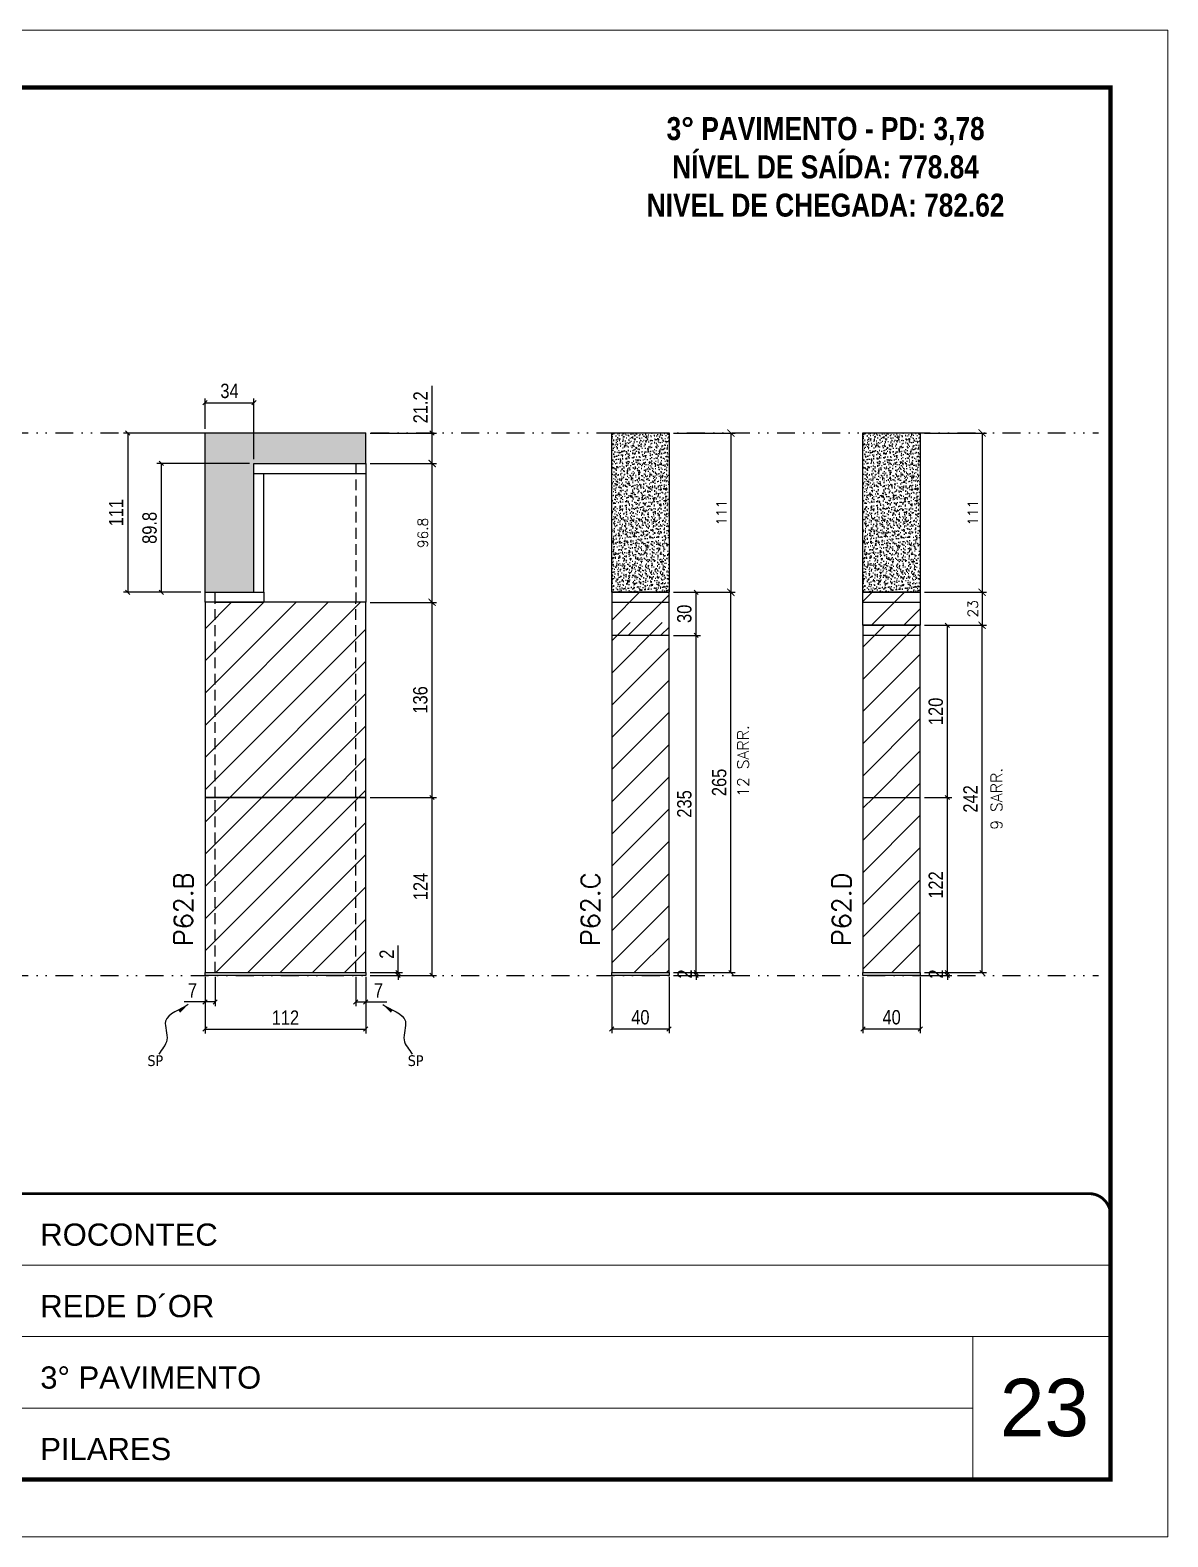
# Model space of a CAD drawing. Extents: x 2949 to 9203, y -16089 to 12527.
# Drawn here: x 6824 to 7618, y 5734 to 6784 of the extents above; entities that cross this region are included whole.
import ezdxf

# ---------------------------------------------------------------- set-up
doc = ezdxf.new("R2010")
doc.units = 0
for name, pattern in [('CONTINUO', [0]), ('DASHED', [0.75, 0.5, -0.25]), ('DIVIDE2', [0.625, 0.25, -0.125, 0, -0.125, 0, -0.125]), ('HIDDEN', [0.375, 0.25, -0.125])]:
    doc.linetypes.add(name, pattern=pattern)
for name, color, linetype, lineweight in [('CARIMBO', 255, 'Continuous', 9), ('Folhas', 255, 'Continuous', 9), ('Hachura', 251, 'Continuous', 9), ('SARRAFO DE PRESSAO', 251, 'DASHED', 9), ('Texto Seção', 7, 'Continuous', 15)]:
    doc.layers.add(name, color=color, linetype=linetype, lineweight=lineweight)
for name, color, linetype in [('COTA', 241, 'Continuous'), ('NOMENCLATURA', 7, 'Continuous'), ('Nível', 160, 'Continuous'), ('Painéis', 200, 'Continuous'), ('SARR_2.2x7', 40, 'Continuous'), ('Sarrafo de Pressão', 42, 'HIDDEN'), ('texto', 7, 'Continuous')]:
    doc.layers.add(name, color=color, linetype=linetype)
doc.styles.add('ARIAL', font='arial.ttf')
doc.styles.add('COTA TECNICA', font='techl___.ttf', dxfattribs={"height": 10})
doc.styles.add('COTA TECNICA-50', font='techl___.ttf', dxfattribs={"height": 10})
doc.styles.add('REGUA-120', font='ROMANS.shx', dxfattribs={"height": 15})
doc.styles.add('ROMANC', font='techb___.ttf', dxfattribs={"height": 2.5})
doc.styles.add('ROMANS', font='romans.shx')
doc.styles.get("Standard").update_dxf_attribs({"font": 'arial.ttf'})
doc.dimstyles.new('COTA PAINEL-50', dxfattribs={"dimtxt": 10, "dimasz": 3, "dimexe": 3, "dimexo": 3, "dimgap": 3, "dimtad": 1, "dimdec": 1, "dimzin": 12, "dimdsep": 46, "dimtxsty": 'COTA TECNICA-50', "dimblk1": 'OBLIQUE', "dimblk2": 'OBLIQUE', "dimsah": 1, "dimcen": 0.9, "dimclrd": 4, "dimclre": 4, "dimclrt": 240, "dimadec": 1, "dimazin": 3, "dimtfac": 1, "dimtdec": 1, "dimtmove": 0, "dimatfit": 3, "dimfxl": 1, "dimtolj": 1, "dimtzin": 12, "dimarcsym": 0})
doc.dimstyles.new('Cota Paínel', dxfattribs={"dimtxt": 7, "dimasz": 5, "dimexe": 3, "dimexo": 3, "dimgap": 3, "dimtad": 1, "dimdec": 1, "dimzin": 12, "dimdsep": 46, "dimtxsty": 'ROMANS', "dimblk": 'ARCHTICK', "dimcen": 0, "dimclrd": 4, "dimclre": 4, "dimclrt": 1, "dimadec": 1, "dimazin": 3, "dimtfac": 1, "dimtdec": 1, "dimtmove": 0, "dimatfit": 3, "dimldrblk": 'OBLIQUE', "dimfxl": 1, "dimtolj": 1, "dimtzin": 12, "dimarcsym": 0})
doc.dimstyles.new('PAINEL', dxfattribs={"dimtxt": 10, "dimasz": 3, "dimexe": 3, "dimexo": 3, "dimgap": 3, "dimtad": 1, "dimdec": 1, "dimzin": 12, "dimdsep": 46, "dimtxsty": 'COTA TECNICA', "dimblk1": 'OBLIQUE', "dimblk2": 'OBLIQUE', "dimsah": 1, "dimcen": 0.9, "dimclrd": 4, "dimclre": 4, "dimclrt": 240, "dimadec": 1, "dimazin": 3, "dimtfac": 1, "dimtdec": 1, "dimtmove": 0, "dimatfit": 3, "dimfxl": 1, "dimtolj": 1, "dimtzin": 12, "dimarcsym": 0})
doc.dimstyles.get("Standard").update_dxf_attribs({"dimtxt": 0.18, "dimasz": 0.18, "dimexe": 0.18, "dimexo": 0.0625, "dimgap": 0.09, "dimtad": 0, "dimtih": 1, "dimtoh": 1, "dimdec": 4, "dimzin": 0, "dimdsep": 46, "dimtxsty": 'Standard', "dimcen": 0.09, "dimadec": 0, "dimazin": 0, "dimtfac": 1, "dimtdec": 4, "dimtofl": 0, "dimtmove": 0, "dimatfit": 3, "dimfxl": 1, "dimtolj": 1, "dimtzin": 0, "dimarcsym": 0})
pattern_1 = [(45, (-126080.4, -22713.47), (-11.2253202, 11.2253202), [])]

# ---------------------------------------------------------------- blocks, each defined once
blk = doc.blocks.new('9999999999')
at = {"color": 30, "linetype": 'CONTINUO'}
for p, q in [((98564.6, 34379.6), (99584, 34379.6)), ((98564.6, 34329.8), (99488, 34329.8)), ((99584, 34329.8), (99488, 34329.8)), ((99488, 34329.8), (99488, 34230.2)), ((98564.6, 34280), (99488, 34280))]:
    blk.add_line(p, q, dxfattribs=at)
at = {"color": 30, "linetype": 'CONTINUO', "const_width": 2}
blk.add_lwpolyline([(99584, 34230.2), (99584, 34414.4, 0.414214), (99569, 34429.4), (98229, 34429.4, 0.414214), (98214, 34414.4), (98214, 34245.2, 0.414214), (98229, 34230.2), (99584, 34230.2)], format="xyb", dxfattribs=at)
at = {"layer": 'Folhas'}
blk.add_lwpolyline([(98139, 34190.2), (99624, 34190.2), (99624, 35240.2), (98139, 35240.2)], close=True, dxfattribs=at)
at = {"layer": 'Folhas', "color": 30, "const_width": 3}
blk.add_lwpolyline([(98214, 34230.2), (99584, 34230.2), (99584, 35200.2), (98214, 35200.2)], close=True, dxfattribs=at)
at = {"color": 7, "linetype": 'Continuous', "ltscale": 5, "style": 'ARIAL'}
for s, height, p in [('ROCONTEC', 15.48, (98837.7, 34393.1)), ('REDE D´OR', 15.48, (98837.7, 34343.3)), ('3° PAVIMENTO', 15.483, (98837.7, 34293.5)), ('PILARES', 15.48, (98837.7, 34243.7))]:
    blk.add_text(s, height=height, dxfattribs=at).set_placement(p)
blk = doc.blocks.new('_Oblique')
at = {"color": 0, "linetype": 'ByBlock', "lineweight": -2}
blk.add_line((-0.5, -0.5), (0.5, 0.5), dxfattribs=at)
blk = doc.blocks.new('*D724')
at = {"layer": 'COTA', "color": 4, "lineweight": -2, "transparency": 16777216}
for p, q in [((7229.7, 6124.1), (7229.7, 6084.8)), ((7269.7, 6124.1), (7269.7, 6084.8)), ((7229.7, 6087.8), (7269.7, 6087.8))]:
    blk.add_line(p, q, dxfattribs=at)
at = {"layer": 'Defpoints', "color": 0, "transparency": 16777216}
for p in [(7229.7, 6127.1), (7269.7, 6127.1), (7269.7, 6087.8)]:
    blk.add_point(p, dxfattribs=at)
at = {"layer": 'COTA', "color": 4, "lineweight": -2, "transparency": 16777216, "xscale": 3, "yscale": 3, "zscale": 3, "rotation": 180}
blk.add_blockref('_Oblique', (7229.7, 6087.8), dxfattribs=at)
at = {"layer": 'COTA', "color": 4, "lineweight": -2, "transparency": 16777216, "xscale": 3, "yscale": 3, "zscale": 3}
blk.add_blockref('_Oblique', (7269.7, 6087.8), dxfattribs=at)
at = {"layer": 'COTA', "color": 240, "transparency": 16777216, "insert": (7249.7, 6095.9), "char_height": 10, "attachment_point": 5, "style": 'COTA TECNICA'}
blk.add_mtext('\\A1;40', dxfattribs=at)
blk = doc.blocks.new('*D701')
at = {"layer": 'COTA', "color": 4, "lineweight": -2, "transparency": 16777216}
for p, q in [((7272.7, 6127.1), (7291.6, 6127.1)), ((7272.7, 6125.1), (7291.6, 6125.1)), ((7288.6, 6127.1), (7288.6, 6130.1)), ((7288.6, 6125.1), (7288.6, 6127.1)), ((7288.6, 6125.1), (7288.6, 6122.1))]:
    blk.add_line(p, q, dxfattribs=at)
at = {"layer": 'Defpoints', "color": 0, "transparency": 16777216}
for p in [(7269.7, 6127.1), (7269.7, 6125.1), (7288.6, 6127.1)]:
    blk.add_point(p, dxfattribs=at)
at = {"layer": 'COTA', "color": 4, "lineweight": -2, "transparency": 16777216, "xscale": 3, "yscale": 3, "zscale": 3}
for p, rotation in [((7288.6, 6127.1), 270), ((7288.6, 6125.1), 90)]:
    blk.add_blockref('_Oblique', p, dxfattribs=dict(at, rotation=rotation))
at = {"layer": 'COTA', "color": 240, "transparency": 16777216, "insert": (7280.6, 6126.1), "char_height": 10, "attachment_point": 5, "rotation": 90, "style": 'COTA TECNICA-50'}
blk.add_mtext('\\A1;2', dxfattribs=at)
blk = doc.blocks.new('*D731')
at = {"layer": 'COTA', "color": 4, "linetype": 'ByBlock', "lineweight": -2, "transparency": 16777216}
for p, q in [((7272.7, 6392.1), (7315.8, 6392.1)), ((7312.8, 6127.1), (7312.8, 6392.1)), ((7272.7, 6127.1), (7315.8, 6127.1))]:
    blk.add_line(p, q, dxfattribs=at)
at = {"layer": 'Defpoints', "color": 0, "linetype": 'ByBlock', "transparency": 16777216}
for p in [(7269.7, 6392.1), (7312.8, 6392.1), (7269.7, 6127.1)]:
    blk.add_point(p, dxfattribs=at)
at = {"layer": 'COTA', "color": 4, "linetype": 'ByBlock', "lineweight": -2, "transparency": 16777216, "xscale": 3, "yscale": 3, "zscale": 3}
for p, rotation in [((7312.8, 6392.1), 90), ((7312.8, 6127.1), 270)]:
    blk.add_blockref('_Oblique', p, dxfattribs=dict(at, rotation=rotation))
at = {"layer": 'COTA', "color": 240, "linetype": 'ByBlock', "transparency": 16777216, "insert": (7304.7, 6259.6), "char_height": 10, "attachment_point": 5, "rotation": 90, "style": 'COTA TECNICA'}
blk.add_mtext('\\A1;265', dxfattribs=at)
blk = doc.blocks.new('*D708')
at = {"layer": 'COTA', "color": 4, "lineweight": -2, "transparency": 16777216}
for p, q in [((7404.9, 6124.1), (7404.9, 6084.8)), ((7444.9, 6124.1), (7444.9, 6084.8)), ((7404.9, 6087.8), (7444.9, 6087.8))]:
    blk.add_line(p, q, dxfattribs=at)
at = {"layer": 'Defpoints', "color": 0, "transparency": 16777216}
for p in [(7404.9, 6127.1), (7444.9, 6127.1), (7444.9, 6087.8)]:
    blk.add_point(p, dxfattribs=at)
at = {"layer": 'COTA', "color": 4, "lineweight": -2, "transparency": 16777216, "xscale": 3, "yscale": 3, "zscale": 3, "rotation": 180}
blk.add_blockref('_Oblique', (7404.9, 6087.8), dxfattribs=at)
at = {"layer": 'COTA', "color": 4, "lineweight": -2, "transparency": 16777216, "xscale": 3, "yscale": 3, "zscale": 3}
blk.add_blockref('_Oblique', (7444.9, 6087.8), dxfattribs=at)
at = {"layer": 'COTA', "color": 240, "transparency": 16777216, "insert": (7424.9, 6095.9), "char_height": 10, "attachment_point": 5, "style": 'COTA TECNICA'}
blk.add_mtext('\\A1;40', dxfattribs=at)
blk = doc.blocks.new('*D709')
at = {"layer": 'COTA', "color": 4, "lineweight": -2, "transparency": 16777216}
for p, q in [((7447.9, 6127.1), (7466.8, 6127.1)), ((7447.9, 6125.1), (7466.8, 6125.1)), ((7463.8, 6127.1), (7463.8, 6130.1)), ((7463.8, 6125.1), (7463.8, 6127.1)), ((7463.8, 6125.1), (7463.8, 6122.1))]:
    blk.add_line(p, q, dxfattribs=at)
at = {"layer": 'Defpoints', "color": 0, "transparency": 16777216}
for p in [(7444.9, 6127.1), (7444.9, 6125.1), (7463.8, 6127.1)]:
    blk.add_point(p, dxfattribs=at)
at = {"layer": 'COTA', "color": 4, "lineweight": -2, "transparency": 16777216, "xscale": 3, "yscale": 3, "zscale": 3}
for p, rotation in [((7463.8, 6127.1), 270), ((7463.8, 6125.1), 90)]:
    blk.add_blockref('_Oblique', p, dxfattribs=dict(at, rotation=rotation))
at = {"layer": 'COTA', "color": 240, "transparency": 16777216, "insert": (7455.8, 6126.1), "char_height": 10, "attachment_point": 5, "rotation": 90, "style": 'COTA TECNICA-50'}
blk.add_mtext('\\A1;2', dxfattribs=at)
blk = doc.blocks.new('*D733')
at = {"layer": 'COTA', "color": 4, "linetype": 'ByBlock', "lineweight": -2, "transparency": 16777216}
for p, q in [((7447.9, 6369.1), (7491, 6369.1)), ((7488, 6127.1), (7488, 6369.1)), ((7447.9, 6127.1), (7491, 6127.1))]:
    blk.add_line(p, q, dxfattribs=at)
at = {"layer": 'Defpoints', "color": 0, "linetype": 'ByBlock', "transparency": 16777216}
for p in [(7444.9, 6369.1), (7488, 6369.1), (7444.9, 6127.1)]:
    blk.add_point(p, dxfattribs=at)
at = {"layer": 'COTA', "color": 4, "linetype": 'ByBlock', "lineweight": -2, "transparency": 16777216, "xscale": 3, "yscale": 3, "zscale": 3}
for p, rotation in [((7488, 6369.1), 90), ((7488, 6127.1), 270)]:
    blk.add_blockref('_Oblique', p, dxfattribs=dict(at, rotation=rotation))
at = {"layer": 'COTA', "color": 240, "linetype": 'ByBlock', "transparency": 16777216, "insert": (7479.9, 6248.1), "char_height": 10, "attachment_point": 5, "rotation": 90, "style": 'COTA TECNICA'}
blk.add_mtext('\\A1;242', dxfattribs=at)
blk = doc.blocks.new('*D710')
at = {"layer": 'COTA', "color": 4, "lineweight": -2, "transparency": 16777216}
for p, q in [((6946.2, 6124.1), (6946.2, 6084.7)), ((7058.2, 6124.1), (7058.2, 6084.7)), ((6946.2, 6087.7), (7058.2, 6087.7))]:
    blk.add_line(p, q, dxfattribs=at)
at = {"layer": 'Defpoints', "color": 0, "transparency": 16777216}
for p in [(6946.2, 6127.1), (7058.2, 6127.1), (7058.2, 6087.7)]:
    blk.add_point(p, dxfattribs=at)
at = {"layer": 'COTA', "color": 4, "lineweight": -2, "transparency": 16777216, "xscale": 3, "yscale": 3, "zscale": 3, "rotation": 180}
blk.add_blockref('_Oblique', (6946.2, 6087.7), dxfattribs=at)
at = {"layer": 'COTA', "color": 4, "lineweight": -2, "transparency": 16777216, "xscale": 3, "yscale": 3, "zscale": 3}
blk.add_blockref('_Oblique', (7058.2, 6087.7), dxfattribs=at)
at = {"layer": 'COTA', "color": 240, "transparency": 16777216, "insert": (7002.2, 6095.7), "char_height": 10, "attachment_point": 5, "style": 'COTA TECNICA'}
blk.add_mtext('\\A1;112', dxfattribs=at)
blk = doc.blocks.new('*D711')
at = {"layer": 'COTA', "color": 4, "lineweight": -2, "transparency": 16777216}
for p, q in [((6946.2, 6122.1), (6946.2, 6103.6)), ((6953.2, 6124.1), (6953.2, 6103.6)), ((6946.2, 6106.6), (6931.5, 6106.6)), ((6953.2, 6106.6), (6946.2, 6106.6))]:
    blk.add_line(p, q, dxfattribs=at)
at = {"layer": 'Defpoints', "color": 0, "transparency": 16777216}
for p in [(6946.2, 6125.1), (6953.2, 6127.1), (6946.2, 6106.6)]:
    blk.add_point(p, dxfattribs=at)
at = {"layer": 'COTA', "color": 4, "lineweight": -2, "transparency": 16777216, "xscale": 3, "yscale": 3, "zscale": 3, "rotation": 180}
blk.add_blockref('_Oblique', (6946.2, 6106.6), dxfattribs=at)
at = {"layer": 'COTA', "color": 4, "lineweight": -2, "transparency": 16777216, "xscale": 3, "yscale": 3, "zscale": 3}
blk.add_blockref('_Oblique', (6953.2, 6106.6), dxfattribs=at)
at = {"layer": 'COTA', "color": 240, "transparency": 16777216, "insert": (6937.4, 6114.7), "char_height": 10, "attachment_point": 5, "style": 'COTA TECNICA-50'}
blk.add_mtext('\\A1;7', dxfattribs=at)
blk = doc.blocks.new('*D712')
at = {"layer": 'COTA', "color": 4, "lineweight": -2, "transparency": 16777216}
for p, q in [((7051.2, 6124.1), (7051.2, 6103.6)), ((7058.2, 6122.1), (7058.2, 6103.6)), ((7051.2, 6106.6), (7058.2, 6106.6)), ((7058.2, 6106.6), (7073, 6106.6))]:
    blk.add_line(p, q, dxfattribs=at)
at = {"layer": 'Defpoints', "color": 0, "transparency": 16777216}
for p in [(7051.2, 6127.1), (7058.2, 6125.1), (7058.2, 6106.6)]:
    blk.add_point(p, dxfattribs=at)
at = {"layer": 'COTA', "color": 4, "lineweight": -2, "transparency": 16777216, "xscale": 3, "yscale": 3, "zscale": 3, "rotation": 180}
blk.add_blockref('_Oblique', (7051.2, 6106.6), dxfattribs=at)
at = {"layer": 'COTA', "color": 4, "lineweight": -2, "transparency": 16777216, "xscale": 3, "yscale": 3, "zscale": 3}
blk.add_blockref('_Oblique', (7058.2, 6106.6), dxfattribs=at)
at = {"layer": 'COTA', "color": 240, "transparency": 16777216, "insert": (7067.1, 6114.7), "char_height": 10, "attachment_point": 5, "style": 'COTA TECNICA-50'}
blk.add_mtext('\\A1;7', dxfattribs=at)
blk = doc.blocks.new('*D713')
at = {"layer": 'COTA', "color": 4, "lineweight": -2, "transparency": 16777216}
for p, q in [((7061.2, 6249.1), (7107.5, 6249.1)), ((7104.5, 6125.1), (7104.5, 6249.1)), ((7061.2, 6125.1), (7107.5, 6125.1))]:
    blk.add_line(p, q, dxfattribs=at)
at = {"layer": 'Defpoints', "color": 0, "transparency": 16777216}
for p in [(7058.2, 6249.1), (7104.5, 6249.1), (7058.2, 6125.1)]:
    blk.add_point(p, dxfattribs=at)
at = {"layer": 'COTA', "color": 4, "lineweight": -2, "transparency": 16777216, "xscale": 3, "yscale": 3, "zscale": 3}
for p, rotation in [((7104.5, 6249.1), 90), ((7104.5, 6125.1), 270)]:
    blk.add_blockref('_Oblique', p, dxfattribs=dict(at, rotation=rotation))
at = {"layer": 'COTA', "color": 240, "transparency": 16777216, "insert": (7096.4, 6187.1), "char_height": 10, "attachment_point": 5, "rotation": 90, "style": 'COTA TECNICA-50'}
blk.add_mtext('\\A1;124', dxfattribs=at)
blk = doc.blocks.new('*D714')
at = {"layer": 'COTA', "color": 4, "lineweight": -2, "transparency": 16777216}
for p, q in [((7080.8, 6127.1), (7080.8, 6145.9)), ((7061.2, 6127.1), (7083.8, 6127.1)), ((7061.2, 6125.1), (7083.8, 6125.1)), ((7080.8, 6125.1), (7080.8, 6127.1)), ((7080.8, 6125.1), (7080.8, 6122.1))]:
    blk.add_line(p, q, dxfattribs=at)
at = {"layer": 'Defpoints', "color": 0, "transparency": 16777216}
for p in [(7058.2, 6127.1), (7058.2, 6125.1), (7080.8, 6125.1)]:
    blk.add_point(p, dxfattribs=at)
at = {"layer": 'COTA', "color": 4, "lineweight": -2, "transparency": 16777216, "xscale": 3, "yscale": 3, "zscale": 3}
for p, rotation in [((7080.8, 6127.1), 270), ((7080.8, 6125.1), 90)]:
    blk.add_blockref('_Oblique', p, dxfattribs=dict(at, rotation=rotation))
at = {"layer": 'COTA', "color": 240, "transparency": 16777216, "insert": (7072.8, 6139.9), "char_height": 10, "attachment_point": 5, "rotation": 90, "style": 'COTA TECNICA-50'}
blk.add_mtext('\\A1;2', dxfattribs=at)
blk = doc.blocks.new('*D734')
at = {"layer": 'COTA', "color": 4, "linetype": 'ByBlock', "lineweight": -2, "transparency": 16777216}
for p, q in [((7061.2, 6385.1), (7107.5, 6385.1)), ((7104.5, 6249.1), (7104.5, 6385.1)), ((7061.2, 6249.1), (7107.5, 6249.1))]:
    blk.add_line(p, q, dxfattribs=at)
at = {"layer": 'Defpoints', "color": 0, "linetype": 'ByBlock', "transparency": 16777216}
for p in [(7058.2, 6385.1), (7104.5, 6385.1), (7058.2, 6249.1)]:
    blk.add_point(p, dxfattribs=at)
at = {"layer": 'COTA', "color": 4, "linetype": 'ByBlock', "lineweight": -2, "transparency": 16777216, "xscale": 3, "yscale": 3, "zscale": 3}
for p, rotation in [((7104.5, 6385.1), 90), ((7104.5, 6249.1), 270)]:
    blk.add_blockref('_Oblique', p, dxfattribs=dict(at, rotation=rotation))
at = {"layer": 'COTA', "color": 240, "linetype": 'ByBlock', "transparency": 16777216, "insert": (7096.3, 6317.1), "char_height": 10, "attachment_point": 5, "rotation": 90, "style": 'COTA TECNICA'}
blk.add_mtext('\\A1;136', dxfattribs=at)
blk = doc.blocks.new('*D726')
at = {"layer": 'COTA', "color": 4, "linetype": 'ByBlock', "lineweight": -2, "transparency": 16777216}
for p, q in [((7272.7, 6362.1), (7291.6, 6362.1)), ((7288.6, 6127.1), (7288.6, 6362.1)), ((7272.7, 6127.1), (7291.6, 6127.1))]:
    blk.add_line(p, q, dxfattribs=at)
at = {"layer": 'Defpoints', "color": 0, "linetype": 'ByBlock', "transparency": 16777216}
for p in [(7269.7, 6362.1), (7288.6, 6362.1), (7269.7, 6127.1)]:
    blk.add_point(p, dxfattribs=at)
at = {"layer": 'COTA', "color": 4, "linetype": 'ByBlock', "lineweight": -2, "transparency": 16777216, "xscale": 3, "yscale": 3, "zscale": 3}
for p, rotation in [((7288.6, 6362.1), 90), ((7288.6, 6127.1), 270)]:
    blk.add_blockref('_Oblique', p, dxfattribs=dict(at, rotation=rotation))
at = {"layer": 'COTA', "color": 240, "linetype": 'ByBlock', "transparency": 16777216, "insert": (7280.4, 6244.6), "char_height": 10, "attachment_point": 5, "rotation": 90, "style": 'COTA TECNICA'}
blk.add_mtext('\\A1;235', dxfattribs=at)
blk = doc.blocks.new('*D727')
at = {"layer": 'COTA', "color": 4, "linetype": 'ByBlock', "lineweight": -2, "transparency": 16777216}
for p, q in [((7272.7, 6392.1), (7291.6, 6392.1)), ((7288.6, 6362.1), (7288.6, 6392.1)), ((7272.7, 6362.1), (7291.6, 6362.1))]:
    blk.add_line(p, q, dxfattribs=at)
at = {"layer": 'Defpoints', "color": 0, "linetype": 'ByBlock', "transparency": 16777216}
for p in [(7269.7, 6392.1), (7288.6, 6392.1), (7269.7, 6362.1)]:
    blk.add_point(p, dxfattribs=at)
at = {"layer": 'COTA', "color": 4, "linetype": 'ByBlock', "lineweight": -2, "transparency": 16777216, "xscale": 3, "yscale": 3, "zscale": 3}
for p, rotation in [((7288.6, 6392.1), 90), ((7288.6, 6362.1), 270)]:
    blk.add_blockref('_Oblique', p, dxfattribs=dict(at, rotation=rotation))
at = {"layer": 'COTA', "color": 240, "linetype": 'ByBlock', "transparency": 16777216, "insert": (7280.4, 6377.1), "char_height": 10, "attachment_point": 5, "rotation": 90, "style": 'COTA TECNICA'}
blk.add_mtext('\\A1;30', dxfattribs=at)
blk = doc.blocks.new('*D728')
at = {"layer": 'COTA', "color": 4, "linetype": 'ByBlock', "lineweight": -2, "transparency": 16777216}
for p, q in [((7447.9, 6249.1), (7466.8, 6249.1)), ((7463.8, 6127.1), (7463.8, 6249.1)), ((7447.9, 6127.1), (7466.8, 6127.1))]:
    blk.add_line(p, q, dxfattribs=at)
at = {"layer": 'Defpoints', "color": 0, "linetype": 'ByBlock', "transparency": 16777216}
for p in [(7444.9, 6249.1), (7463.8, 6249.1), (7444.9, 6127.1)]:
    blk.add_point(p, dxfattribs=at)
at = {"layer": 'COTA', "color": 4, "linetype": 'ByBlock', "lineweight": -2, "transparency": 16777216, "xscale": 3, "yscale": 3, "zscale": 3}
for p, rotation in [((7463.8, 6249.1), 90), ((7463.8, 6127.1), 270)]:
    blk.add_blockref('_Oblique', p, dxfattribs=dict(at, rotation=rotation))
at = {"layer": 'COTA', "color": 240, "linetype": 'ByBlock', "transparency": 16777216, "insert": (7455.7, 6188.1), "char_height": 10, "attachment_point": 5, "rotation": 90, "style": 'COTA TECNICA'}
blk.add_mtext('\\A1;122', dxfattribs=at)
blk = doc.blocks.new('*D729')
at = {"layer": 'COTA', "color": 4, "linetype": 'ByBlock', "lineweight": -2, "transparency": 16777216}
for p, q in [((7447.9, 6369.1), (7466.8, 6369.1)), ((7463.8, 6249.1), (7463.8, 6369.1)), ((7447.9, 6249.1), (7466.8, 6249.1))]:
    blk.add_line(p, q, dxfattribs=at)
at = {"layer": 'Defpoints', "color": 0, "linetype": 'ByBlock', "transparency": 16777216}
for p in [(7444.9, 6369.1), (7463.8, 6369.1), (7444.9, 6249.1)]:
    blk.add_point(p, dxfattribs=at)
at = {"layer": 'COTA', "color": 4, "linetype": 'ByBlock', "lineweight": -2, "transparency": 16777216, "xscale": 3, "yscale": 3, "zscale": 3}
for p, rotation in [((7463.8, 6369.1), 90), ((7463.8, 6249.1), 270)]:
    blk.add_blockref('_Oblique', p, dxfattribs=dict(at, rotation=rotation))
at = {"layer": 'COTA', "color": 240, "linetype": 'ByBlock', "transparency": 16777216, "insert": (7455.7, 6309.1), "char_height": 10, "attachment_point": 5, "rotation": 90, "style": 'COTA TECNICA'}
blk.add_mtext('\\A1;120', dxfattribs=at)
blk = doc.blocks.new('_ArchTick')
at = {"color": 0, "linetype": 'ByBlock', "const_width": 0.15}
blk.add_lwpolyline([(-0.5, -0.5), (0.5, 0.5)], dxfattribs=at)
blk = doc.blocks.new('*D700')
at = {"layer": 'COTA', "color": 4, "lineweight": -2, "transparency": 16777216}
for p, q in [((7447.9, 6392.1), (7491, 6392.1)), ((7488, 6392.1), (7488, 6369.1)), ((7447.9, 6369.1), (7491, 6369.1))]:
    blk.add_line(p, q, dxfattribs=at)
at = {"layer": 'Defpoints', "color": 0, "transparency": 16777216}
for p in [(7444.9, 6392.1), (7444.9, 6369.1), (7488, 6369.1)]:
    blk.add_point(p, dxfattribs=at)
at = {"layer": 'COTA', "color": 4, "lineweight": -2, "transparency": 16777216, "xscale": 5, "yscale": 5, "zscale": 5}
for p, rotation in [((7488, 6392.1), 90), ((7488, 6369.1), 270)]:
    blk.add_blockref('_ArchTick', p, dxfattribs=dict(at, rotation=rotation))
at = {"layer": 'COTA', "color": 1, "transparency": 16777216, "insert": (7481.5, 6380.6), "char_height": 7, "attachment_point": 5, "rotation": 90, "style": 'ROMANS'}
blk.add_mtext('\\A1;23', dxfattribs=at)
blk = doc.blocks.new('*D725')
at = {"layer": 'COTA', "color": 4, "lineweight": -2, "transparency": 16777216}
for p, q in [((7272.7, 6503.1), (7315.8, 6503.1)), ((7312.8, 6503.1), (7312.8, 6392.1)), ((7272.7, 6392.1), (7315.8, 6392.1))]:
    blk.add_line(p, q, dxfattribs=at)
at = {"layer": 'Defpoints', "color": 0, "transparency": 16777216}
for p in [(7269.7, 6503.1), (7269.7, 6392.1), (7312.8, 6392.1)]:
    blk.add_point(p, dxfattribs=at)
at = {"layer": 'COTA', "color": 4, "lineweight": -2, "transparency": 16777216, "xscale": 5, "yscale": 5, "zscale": 5}
for p, rotation in [((7312.8, 6503.1), 90), ((7312.8, 6392.1), 270)]:
    blk.add_blockref('_ArchTick', p, dxfattribs=dict(at, rotation=rotation))
at = {"layer": 'COTA', "color": 1, "transparency": 16777216, "insert": (7306.3, 6447.6), "char_height": 7, "attachment_point": 5, "rotation": 90, "style": 'ROMANS'}
blk.add_mtext('\\A1;111', dxfattribs=at)
blk = doc.blocks.new('*D699')
at = {"layer": 'COTA', "color": 4, "lineweight": -2, "transparency": 16777216}
for p, q in [((7061.2, 6481.9), (7107.5, 6481.9)), ((7104.5, 6385.1), (7104.5, 6481.9)), ((7061.2, 6385.1), (7107.5, 6385.1))]:
    blk.add_line(p, q, dxfattribs=at)
at = {"layer": 'Defpoints', "color": 0, "transparency": 16777216}
for p in [(7058.2, 6481.9), (7104.5, 6481.9), (7058.2, 6385.1)]:
    blk.add_point(p, dxfattribs=at)
at = {"layer": 'COTA', "color": 4, "lineweight": -2, "transparency": 16777216, "xscale": 5, "yscale": 5, "zscale": 5}
for p, rotation in [((7104.5, 6481.9), 90), ((7104.5, 6385.1), 270)]:
    blk.add_blockref('_ArchTick', p, dxfattribs=dict(at, rotation=rotation))
at = {"layer": 'COTA', "color": 1, "transparency": 16777216, "insert": (7098, 6433.5), "char_height": 7, "attachment_point": 5, "rotation": 90, "style": 'ROMANS'}
blk.add_mtext('\\A1;96.8', dxfattribs=at)
blk = doc.blocks.new('*D2380')
at = {"layer": 'COTA', "color": 4, "lineweight": -2, "transparency": 16777216}
for p, q in [((7104.5, 6503.1), (7104.5, 6535.9)), ((7061.2, 6503.1), (7107.5, 6503.1)), ((7104.5, 6481.9), (7104.5, 6503.1)), ((7061.2, 6481.9), (7107.5, 6481.9))]:
    blk.add_line(p, q, dxfattribs=at)
at = {"layer": 'Defpoints', "color": 0, "transparency": 16777216}
for p in [(7058.2, 6503.1), (7104.5, 6503.1), (7058.2, 6481.9)]:
    blk.add_point(p, dxfattribs=at)
at = {"layer": 'COTA', "color": 4, "lineweight": -2, "transparency": 16777216, "xscale": 3, "yscale": 3, "zscale": 3}
for p, rotation in [((7104.5, 6503.1), 90), ((7104.5, 6481.9), 270)]:
    blk.add_blockref('_Oblique', p, dxfattribs=dict(at, rotation=rotation))
at = {"layer": 'COTA', "color": 240, "transparency": 16777216, "insert": (7096.4, 6521), "char_height": 10, "attachment_point": 5, "rotation": 90, "style": 'COTA TECNICA-50'}
blk.add_mtext('\\A1;21.2', dxfattribs=at)
blk = doc.blocks.new('*D2381')
at = {"layer": 'COTA', "color": 4, "lineweight": -2, "transparency": 16777216}
for p, q in [((6977.2, 6481.9), (6912.6, 6481.9)), ((6915.6, 6481.9), (6915.6, 6392.1)), ((6943.2, 6392.1), (6912.6, 6392.1))]:
    blk.add_line(p, q, dxfattribs=at)
at = {"layer": 'Defpoints', "color": 0, "transparency": 16777216}
for p in [(6980.2, 6481.9), (6915.6, 6392.1), (6946.2, 6392.1)]:
    blk.add_point(p, dxfattribs=at)
at = {"layer": 'COTA', "color": 4, "lineweight": -2, "transparency": 16777216, "xscale": 3, "yscale": 3, "zscale": 3}
for p, rotation in [((6915.6, 6481.9), 90), ((6915.6, 6392.1), 270)]:
    blk.add_blockref('_Oblique', p, dxfattribs=dict(at, rotation=rotation))
at = {"layer": 'COTA', "color": 240, "transparency": 16777216, "insert": (6907.5, 6437), "char_height": 10, "attachment_point": 5, "rotation": 90, "style": 'COTA TECNICA-50'}
blk.add_mtext('\\A1;89.8', dxfattribs=at)
blk = doc.blocks.new('*D2382')
at = {"layer": 'COTA', "color": 4, "lineweight": -2, "transparency": 16777216}
for p, q in [((6946.2, 6506.1), (6946.2, 6527.2)), ((6946.2, 6524.2), (6980.2, 6524.2)), ((6980.2, 6484.9), (6980.2, 6527.2))]:
    blk.add_line(p, q, dxfattribs=at)
at = {"layer": 'Defpoints', "color": 0, "transparency": 16777216}
for p in [(6980.2, 6524.2), (6946.2, 6503.1), (6980.2, 6481.9)]:
    blk.add_point(p, dxfattribs=at)
at = {"layer": 'COTA', "color": 4, "lineweight": -2, "transparency": 16777216, "xscale": 3, "yscale": 3, "zscale": 3, "rotation": 180}
blk.add_blockref('_Oblique', (6946.2, 6524.2), dxfattribs=at)
at = {"layer": 'COTA', "color": 4, "lineweight": -2, "transparency": 16777216, "xscale": 3, "yscale": 3, "zscale": 3}
blk.add_blockref('_Oblique', (6980.2, 6524.2), dxfattribs=at)
at = {"layer": 'COTA', "color": 240, "transparency": 16777216, "insert": (6963.2, 6532.4), "char_height": 10, "attachment_point": 5, "style": 'COTA TECNICA-50'}
blk.add_mtext('\\A1;34', dxfattribs=at)
blk = doc.blocks.new('*D2383')
at = {"layer": 'COTA', "color": 4, "lineweight": -2, "transparency": 16777216}
for p, q in [((7447.9, 6503.1), (7491, 6503.1)), ((7488, 6503.1), (7488, 6392.1)), ((7447.9, 6392.1), (7491, 6392.1))]:
    blk.add_line(p, q, dxfattribs=at)
at = {"layer": 'Defpoints', "color": 0, "transparency": 16777216}
for p in [(7444.9, 6503.1), (7444.9, 6392.1), (7488, 6392.1)]:
    blk.add_point(p, dxfattribs=at)
at = {"layer": 'COTA', "color": 4, "lineweight": -2, "transparency": 16777216, "xscale": 5, "yscale": 5, "zscale": 5}
for p, rotation in [((7488, 6503.1), 90), ((7488, 6392.1), 270)]:
    blk.add_blockref('_ArchTick', p, dxfattribs=dict(at, rotation=rotation))
at = {"layer": 'COTA', "color": 1, "transparency": 16777216, "insert": (7481.5, 6447.6), "char_height": 7, "attachment_point": 5, "rotation": 90, "style": 'ROMANS'}
blk.add_mtext('\\A1;111', dxfattribs=at)
blk = doc.blocks.new('*D2624')
at = {"layer": 'COTA', "color": 4, "lineweight": -2, "transparency": 16777216}
for p, q in [((6942.5, 6503.1), (6889.2, 6503.1)), ((6892.2, 6503.1), (6892.2, 6392.1)), ((6942.5, 6392.1), (6889.2, 6392.1))]:
    blk.add_line(p, q, dxfattribs=at)
at = {"layer": 'Defpoints', "color": 0, "transparency": 16777216}
for p in [(6945.5, 6503.1), (6892.2, 6392.1), (6945.5, 6392.1)]:
    blk.add_point(p, dxfattribs=at)
at = {"layer": 'COTA', "color": 4, "lineweight": -2, "transparency": 16777216, "xscale": 3, "yscale": 3, "zscale": 3}
for p, rotation in [((6892.2, 6503.1), 90), ((6892.2, 6392.1), 270)]:
    blk.add_blockref('_Oblique', p, dxfattribs=dict(at, rotation=rotation))
at = {"layer": 'COTA', "color": 240, "transparency": 16777216, "insert": (6884.1, 6447.6), "char_height": 10, "attachment_point": 5, "rotation": 90, "style": 'COTA TECNICA-50'}
blk.add_mtext('\\A1;111', dxfattribs=at)

msp = doc.modelspace()

# ---------------------------------------------------------------- hatches: boundary and pattern name
at = {"layer": 'COTA', "linetype": 'ByBlock'}
h = msp.add_hatch(dxfattribs=at)
h.set_pattern_fill('AR-CONC', color=256, scale=0.03)
h.set_pattern_definition([(50, (0, -2), (5.46554, -0.4781726), [0.5715, -6.2865]), (355, (0, -2), (-1.0573026, 5.7317054), [0.4572, -5.0292175]), (100.451445, (0.4555, -2.04), (4.4082374, 5.2535326), [0.4857003, -5.3427073]), (46.1842, (0, -0.476), (8.132371, -1.26127), [0.85725, -9.42975]), (96.63556, (0.678, -0.581), (7.122124, 7.422784), [0.728551, -8.014068]), (351.18415, (0, -0.476), (7.122124, 7.422784), [0.685799, -7.543792]), (21, (0.762, -0.857), (4.5484317, -3.067956), [0.5715, -6.2865]), (326, (0.762, -0.857), (1.854061, 5.525639), [0.4572, -5.0292]), (71.451445, (1.141, -1.1127), (6.4024926, 2.457683), [0.4857003, -5.342698]), (37.5, (0, -2), (0.0926581, 2.53665117), [0, -4.96824, 0, -5.1054, 0, -5.04825]), (7.5, (0, -2), (2.0045899, 3.00541724), [0, -2.91084, 0, -4.85394, 0, -1.92405]), (327.5, (-1.6993, -2), (4.06771786, -0.1718623), [0, -1.905, 0, -5.9436, 0, -7.8867]), (317.5, (-2.4613, -2), (4.4438754, 0.7627947), [0, -2.4765, 0, -3.94716, 0, -5.6007])])
h.paths.add_polyline_path([(6946.24, 6503.14), (6946.24, 6392.14), (6980.24, 6392.14), (6980.24, 6481.94), (7058.24, 6481.94), (7058.24, 6503.14)])
h = msp.add_hatch(dxfattribs=at)
h.set_pattern_fill('AR-CONC', color=256, scale=0.03)
h.paths.add_polyline_path([(7269.7, 6503.14), (7229.7, 6503.14), (7229.7, 6392.14), (7269.7, 6392.14)])
h = msp.add_hatch(dxfattribs=at)
h.set_pattern_fill('AR-CONC', color=256, scale=0.03)
h.set_pattern_definition([(50, (175.1726, 0), (5.46554, -0.4781726), [0.5715, -6.2865]), (355, (175.1726, 0), (-1.0573026, 5.7317054), [0.4572, -5.0292175]), (100.451445, (175.628, -0.04), (4.4082374, 5.2535326), [0.4857003, -5.3427073]), (46.1842, (175.1726, 1.524), (8.132371, -1.26127), [0.85725, -9.42975]), (96.63556, (175.85, 1.419), (7.122124, 7.422784), [0.728551, -8.014068]), (351.18415, (175.173, 1.524), (7.122124, 7.422784), [0.685799, -7.543792]), (21, (175.9346, 1.143), (4.5484317, -3.067956), [0.5715, -6.2865]), (326, (175.9346, 1.143), (1.854061, 5.525639), [0.4572, -5.0292]), (71.451445, (176.3137, 0.8873), (6.4024926, 2.457683), [0.4857003, -5.342698]), (37.5, (175.1726, 0), (0.0926581, 2.53665117), [0, -4.96824, 0, -5.1054, 0, -5.04825]), (7.5, (175.1726, 0), (2.0045899, 3.00541724), [0, -2.91084, 0, -4.85394, 0, -1.92405]), (327.5, (173.4734, 0), (4.06771786, -0.1718623), [0, -1.905, 0, -5.9436, 0, -7.8867]), (317.5, (172.7114, 0), (4.4438754, 0.7627947), [0, -2.4765, 0, -3.94716, 0, -5.6007])])
h.paths.add_polyline_path([(7444.87, 6503.14), (7404.87, 6503.14), (7404.87, 6392.14), (7444.87, 6392.14)])
at = {"layer": 'Hachura', "linetype": 'ByBlock'}
h = msp.add_hatch(dxfattribs=at)
h.set_pattern_fill('ANSI31', color=256, scale=5)
h.set_pattern_definition(pattern_1)
h.paths.add_polyline_path([(7058.24, 6385.14), (6946.24, 6385.14), (6946.24, 6249.14), (7058.24, 6249.14)])
h = msp.add_hatch(dxfattribs=at)
h.set_pattern_fill('ANSI31', color=256, scale=5)
h.set_pattern_definition([(45, (-126080.4, -22721.47), (-11.2253202, 11.2253202), [])])
h.paths.add_polyline_path([(7229.7, 6392.14), (7229.7, 6362.14), (7269.7, 6362.14), (7269.7, 6392.14)])
h = msp.add_hatch(dxfattribs=at)
h.set_pattern_fill('ANSI31', color=256, scale=5)
h.set_pattern_definition([(45, (0, -9), (-11.22532, 11.22532), [])])
h.paths.add_polyline_path([(7444.87, 6369.14), (7444.87, 6392.14), (7404.87, 6392.14), (7404.87, 6369.14)])
h = msp.add_hatch(dxfattribs=at)
h.set_pattern_fill('ANSI31', color=256, scale=5)
h.set_pattern_definition(pattern_1)
h.paths.add_polyline_path([(7269.7, 6371.14), (7229.7, 6371.14), (7229.7, 6127.14), (7269.7, 6127.14)])
h = msp.add_hatch(dxfattribs=at)
h.set_pattern_fill('ANSI31', color=256, scale=5)
h.set_pattern_definition(pattern_1)
h.paths.add_polyline_path([(7444.87, 6369.14), (7404.87, 6369.14), (7404.87, 6249.14), (7444.87, 6249.14)])
h = msp.add_hatch(dxfattribs=at)
h.set_pattern_fill('ANSI31', color=256, scale=5)
h.set_pattern_definition(pattern_1)
h.paths.add_polyline_path([(7058.24, 6249.14), (6946.24, 6249.14), (6946.24, 6127.14), (7058.24, 6127.14)])
h = msp.add_hatch(dxfattribs=at)
h.set_pattern_fill('ANSI31', color=256, scale=5)
h.set_pattern_definition(pattern_1)
h.paths.add_polyline_path([(7444.87, 6249.14), (7404.87, 6249.14), (7404.87, 6127.14), (7444.87, 6127.14)])

# ---------------------------------------------------------------- linework, layer by layer
at = {"layer": 'COTA', "linetype": 'ByBlock'}
for p, q in [((6946.24, 6503.14), (7058.24, 6503.14)), ((6946.24, 6392.14), (6946.24, 6503.14)), ((7058.24, 6481.94), (7058.24, 6503.14))]:
    msp.add_line(p, q, dxfattribs=at)
for points in [[(7229.7, 6503.14), (7269.7, 6503.14), (7269.7, 6392.14), (7229.7, 6392.14)], [(7404.87, 6503.14), (7444.87, 6503.14), (7444.87, 6392.14), (7404.87, 6392.14)]]:
    msp.add_lwpolyline(points, close=True, dxfattribs=at)
at = {"layer": 'Nível', "color": 4, "linetype": 'DIVIDE2', "ltscale": 50}
for p, q in [((6558.76, 6503.14), (7569.1, 6503.14)), ((6558.76, 6125.14), (7569.1, 6125.14))]:
    msp.add_line(p, q, dxfattribs=at)
at = {"layer": 'Painéis'}
for p, q in [((6980.24, 6481.94), (7058.24, 6481.94)), ((6980.24, 6392.14), (6980.24, 6481.94)), ((7058.24, 6481.94), (7058.24, 6385.14)), ((6946.24, 6385.14), (6946.24, 6392.14)), ((6946.24, 6392.14), (6980.24, 6392.14)), ((7229.7, 6392.14), (7269.7, 6392.14)), ((7269.7, 6392.14), (7229.7, 6392.14)), ((7229.7, 6392.14), (7229.7, 6392.14)), ((7269.7, 6392.14), (7269.7, 6392.14)), ((7229.7, 6362.14), (7269.7, 6362.14)), ((7404.87, 6249.14), (7444.87, 6249.14))]:
    msp.add_line(p, q, dxfattribs=at)
for points in [[(6946.24, 6249.14), (7058.24, 6249.14), (7058.24, 6385.14), (6946.24, 6385.14)], [(7229.7, 6127.14), (7269.7, 6127.14), (7269.7, 6392.14), (7229.7, 6392.14)], [(7404.87, 6392.14), (7444.87, 6392.14), (7444.87, 6369.14), (7404.87, 6369.14)], [(7404.87, 6127.14), (7444.87, 6127.14), (7444.87, 6369.14), (7404.87, 6369.14)], [(7404.87, 6369.14), (7444.87, 6369.14), (7444.87, 6369.14), (7404.87, 6369.14)], [(6946.24, 6127.14), (7058.24, 6127.14), (7058.24, 6249.14), (6946.24, 6249.14)], [(6946.24, 6127.14), (7058.24, 6127.14), (7058.24, 6125.14), (6946.24, 6125.14)], [(7229.7, 6127.14), (7269.7, 6127.14), (7269.7, 6125.14), (7229.7, 6125.14)], [(7404.87, 6127.14), (7444.87, 6127.14), (7444.87, 6125.14), (7404.87, 6125.14)]]:
    msp.add_lwpolyline(points, close=True, dxfattribs=at)
at = {"layer": 'SARR_2.2x7'}
for p, q in [((6980.24, 6474.94), (7058.24, 6474.94)), ((6987.24, 6392.14), (6987.24, 6474.94)), ((6953.24, 6385.14), (6987.24, 6385.14)), ((6980.24, 6392.14), (6987.24, 6392.14)), ((6987.24, 6392.14), (6987.24, 6385.14)), ((7229.7, 6385.14), (7269.7, 6385.14)), ((7404.87, 6385.14), (7444.87, 6385.14)), ((7404.87, 6362.14), (7444.87, 6362.14))]:
    msp.add_line(p, q, dxfattribs=at)
at = {"layer": 'Sarrafo de Pressão', "ltscale": 30}
for p, q in [((7051.24, 6481.94), (7051.24, 6385.14)), ((6953.24, 6385.14), (6953.24, 6392.14)), ((6953.24, 6249.14), (6953.24, 6385.14)), ((7051.24, 6249.14), (7051.24, 6385.14)), ((6953.24, 6127.14), (6953.24, 6249.14)), ((7051.24, 6127.14), (7051.24, 6249.14))]:
    msp.add_line(p, q, dxfattribs=at)

# ---------------------------------------------------------------- block references
at = {"layer": 'SARRAFO DE PRESSAO', "color": 6, "linetype": 'ByBlock'}
msp.add_blockref('9999999999', (-92006.44, -28456.35), dxfattribs=at)

# ---------------------------------------------------------------- texts
at = {"layer": 'CARIMBO', "style": 'ARIAL'}
msp.add_text('23', height=40, dxfattribs=at).set_placement((7500.39, 5804))
at = {"layer": 'NOMENCLATURA', "color": 2, "insert": (7378.86, 6749.92), "char_height": 16, "attachment_point": 2, "style": 'ROMANC'}
msp.add_mtext_dynamic_manual_height_columns('\\P3° PAVIMENTO - PD: 3,78\\PNÍVEL DE SAÍDA: 778.84\\PNIVEL DE CHEGADA: 782.62', width=300.2766, gutter_width=1, heights=[0], dxfattribs=at)
at = {"layer": 'texto', "color": 0, "char_height": 7.5, "attachment_point": 5}
for insert in [(6911.47, 6065.65), (7093.02, 6065.65)]:
    msp.add_mtext('{\\fTahoma|b0|i0|c0|p34;\\C4;SP}', dxfattribs=dict(at, insert=insert))
at = {"layer": 'Texto Seção', "linetype": 'Continuous', "style": 'ROMANS'}
for s, p in [('12 SARR.', (7325.32, 6249.52)), ('9 SARR.', (7502.04, 6226.6))]:
    msp.add_text(s, height=8, rotation=90, dxfattribs=at).set_placement(p)
at = {"layer": 'Texto Seção', "char_height": 13, "width": 285.3299, "attachment_point": 7, "rotation": 90, "style": 'REGUA-120'}
for s, insert in [('P62.B', (6937.58, 6145.61)), ('P62.C', (7221.37, 6145.61)), ('P62.D', (7396.54, 6145.61))]:
    msp.add_mtext(s, dxfattribs=dict(at, insert=insert))

# ---------------------------------------------------------------- dimensions: what is measured, and where the dimension line sits
at = {"layer": 'COTA'}
for base, p1, p2, picture, middle in [((6980.24, 6524.18), (6946.24, 6503.14), (6980.24, 6481.94), '*D2382', (6963.24, 6532.4)), ((7058.24, 6106.63), (7051.24, 6127.14), (7058.24, 6125.14), '*D712', (7067.11, 6114.71))]:
    dim = msp.add_linear_dim(base=base, p1=p1, p2=p2, dimstyle='COTA PAINEL-50', dxfattribs=at)
    dim.commit()
    dim.dimension.update_dxf_attribs({"geometry": picture, "text_midpoint": middle})
for base, p1, p2, angle, dimstyle, picture, middle in [((7104.48, 6503.14), (7058.24, 6481.94), (7058.24, 6503.14), 90, 'COTA PAINEL-50', '*D2380', (7096.42, 6521.01)), ((6892.21, 6392.14), (6945.51, 6503.14), (6945.51, 6392.14), 90, 'COTA PAINEL-50', '*D2624', (6884.15, 6447.64)), ((7312.79, 6392.14), (7269.7, 6503.14), (7269.7, 6392.14), 90, 'Cota Paínel', '*D725', (7306.29, 6447.64)), ((7487.96, 6392.14), (7444.87, 6503.14), (7444.87, 6392.14), 90, 'Cota Paínel', '*D2383', (7481.46, 6447.64)), ((6915.6, 6392.14), (6980.24, 6481.94), (6946.24, 6392.14), 90, 'COTA PAINEL-50', '*D2381', (6907.5, 6437.04)), ((7104.48, 6481.94), (7058.24, 6385.14), (7058.24, 6481.94), 90, 'Cota Paínel', '*D699', (7097.98, 6433.54)), ((7487.96, 6369.14), (7444.87, 6392.14), (7444.87, 6369.14), 90, 'Cota Paínel', '*D700', (7481.46, 6380.64)), ((7104.48, 6249.14), (7058.24, 6125.14), (7058.24, 6249.14), 90, 'COTA PAINEL-50', '*D713', (7096.41, 6187.14)), ((6946.24, 6106.63), (6953.24, 6127.14), (6946.24, 6125.14), 180, 'COTA PAINEL-50', '*D711', (6937.38, 6114.71))]:
    dim = msp.add_linear_dim(base=base, p1=p1, p2=p2, angle=angle, dimstyle=dimstyle, dxfattribs=at)
    dim.commit()
    dim.dimension.update_dxf_attribs({"geometry": picture, "text_midpoint": middle})
at = {"layer": 'COTA', "linetype": 'ByBlock'}
for base, p1, p2, picture, middle in [((7104.48, 6385.14), (7058.24, 6249.14), (7058.24, 6385.14), '*D734', (7096.26, 6317.14)), ((7312.79, 6392.14), (7269.7, 6127.14), (7269.7, 6392.14), '*D731', (7304.68, 6259.64)), ((7288.61, 6362.14), (7269.7, 6127.14), (7269.7, 6362.14), '*D726', (7280.39, 6244.64)), ((7487.96, 6369.14), (7444.87, 6127.14), (7444.87, 6369.14), '*D733', (7479.89, 6248.14)), ((7463.78, 6249.14), (7444.87, 6127.14), (7444.87, 6249.14), '*D728', (7455.72, 6188.14))]:
    dim = msp.add_linear_dim(base=base, p1=p1, p2=p2, angle=90, dimstyle='PAINEL', dxfattribs=at)
    dim.commit()
    dim.dimension.update_dxf_attribs({"geometry": picture, "text_midpoint": middle})
for base, p1, p2, picture, middle in [((7288.61, 6392.14), (7269.7, 6362.14), (7269.7, 6392.14), '*D727', (7280.39, 6377.14)), ((7463.78, 6369.14), (7444.87, 6249.14), (7444.87, 6369.14), '*D729', (7455.68, 6309.14))]:
    dim = msp.add_linear_dim(base=base, p1=p1, p2=p2, angle=90, dimstyle='PAINEL', override={"dimtmove": 1}, dxfattribs=at)
    dim.commit()
    dim.dimension.update_dxf_attribs({"geometry": picture, "text_midpoint": middle})
at = {"layer": 'COTA'}
for base, p1, p2, picture, middle in [((7080.77, 6125.14), (7058.24, 6127.14), (7058.24, 6125.14), '*D714', (7080.77, 6139.89)), ((7288.61, 6127.14), (7269.7, 6125.14), (7269.7, 6127.14), '*D701', (7288.61, 6126.14)), ((7463.78, 6127.14), (7444.87, 6125.14), (7444.87, 6127.14), '*D709', (7463.78, 6126.14))]:
    dim = msp.add_linear_dim(base=base, p1=p1, p2=p2, angle=90, dimstyle='COTA PAINEL-50', dxfattribs=at)
    dim.commit()
    dim.dimension.update_dxf_attribs({"geometry": picture, "text_midpoint": middle, "dimtype": 160})
for base, p1, p2, picture, middle in [((7058.24, 6087.69), (6946.24, 6127.14), (7058.24, 6127.14), '*D710', (7002.24, 6095.75)), ((7269.7, 6087.8), (7229.7, 6127.14), (7269.7, 6127.14), '*D724', (7249.7, 6095.9)), ((7444.87, 6087.8), (7404.87, 6127.14), (7444.87, 6127.14), '*D708', (7424.87, 6095.9))]:
    dim = msp.add_linear_dim(base=base, p1=p1, p2=p2, dimstyle='PAINEL', override={"dimarcsym": 2}, dxfattribs=at)
    dim.commit()
    dim.dimension.update_dxf_attribs({"geometry": picture, "text_midpoint": middle})

# ---------------------------------------------------------------- leaders
at = {"layer": 'COTA', "path_type": 1}
for points in [[(6934.41, 6104.96), (6918.63, 6093.13), (6919.55, 6080.12), (6914, 6070.34)], [(7070.07, 6104.96), (7085.86, 6093.13), (7084.93, 6080.12), (7090.48, 6070.34)]]:
    msp.add_leader(points, dimstyle='Standard', override={"dimasz": 8}, dxfattribs=at)

doc.saveas('drawing.dxf')
